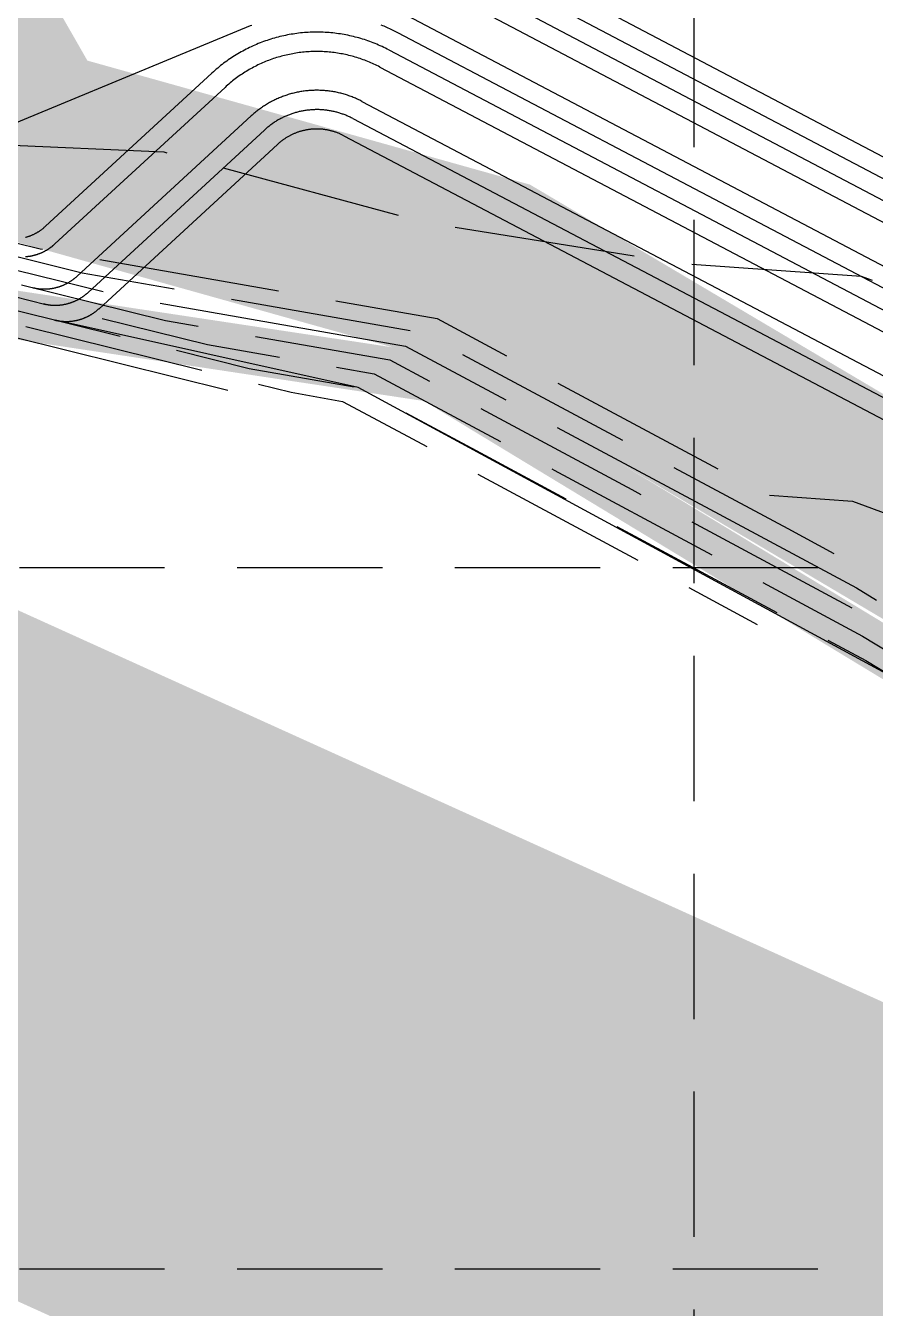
# Model space of a CAD drawing. Header units: inches. Extents: x 2439273 to 2445077, y 7048639 to 7057917.
# Drawn here: x 2440011.1 to 2440186.6, y 7053269.8 to 7053534.7 of the extents above; entities that cross this region are included whole.
import ezdxf

# ---------------------------------------------------------------- set-up
doc = ezdxf.new("R2010")
doc.units = ezdxf.units.IN
doc.header["$LTSCALE"] = 300
doc.header["$MEASUREMENT"] = 0
for name, pattern in [('DASHED', [0.29, 0.25, -0.04]), ('DASHEDX2', [0.165, 0.125, -0.04]), ('HIDDEN', [0.375, 0.25, -0.125]), ('PHANTOM', [4.25, 3.5, -0.15, 0.15, -0.15, 0.15, -0.15])]:
    doc.linetypes.add(name, pattern=pattern)
for name, color, linetype in [('EC', 43, 'DASHEDX2'), ('GRID', 254, 'HIDDEN'), ('LIMITS OF DISTURBANCE', 1, 'HIDDEN'), ('PC', 43, 'DASHEDX2'), ('SILT FENCE', 200, 'Continuous'), ('Water', 5, 'PHANTOM')]:
    doc.layers.add(name, color=color, linetype=linetype)

msp = doc.modelspace()

# ---------------------------------------------------------------- linework, layer by layer
at = {"layer": 'EC', "color": 43, "linetype": 'DASHEDX2', "flags": 128}
for points in [[(2439854.89, 7053568.06), (2439873.49, 7053559.45), (2439874.98, 7053556.7), (2439886.43, 7053550.44), (2439896.4, 7053545.49), (2439897.21, 7053545.57), (2439899.26, 7053554.69), (2439910.37, 7053619.67), (2439917.66, 7053615.01), (2439921.06, 7053614.95), (2439929.41, 7053564.52), (2439935.33, 7053526.33), (2439935.49, 7053525.4), (2439936.15, 7053525.09), (2439946.32, 7053520.6), (2439992.61, 7053507.82), (2440002.99, 7053510.22), (2440039.61, 7053508.58), (2440093.48, 7053494.05), (2440146.95, 7053485.56), (2440183.67, 7053482.94), (2440235.96, 7053463.52), (2440254.47, 7053459.28), (2440322.01, 7053443.16), (2440333.84, 7053439.5), (2440405.63, 7053433.05), (2440411.6, 7053428.92), (2440483.46, 7053410.89), (2440492.27, 7053406.56), (2440609.05, 7053431.9), (2440679.3, 7053306.76), (2440686.37, 7053295.2), (2440691.02, 7053268.07), (2440728.82, 7053195.12), (2440747.88, 7053169.02), (2440828.38, 7053169.42), (2440783.35, 7053245.6), (2440745.07, 7053254.65), (2440713.19, 7053319.38), (2440721.12, 7053341.37), (2440711.17, 7053406.68), (2440707.28, 7053375.98), (2440622.12, 7053433.33), (2440628.94, 7053449.14), (2440608.23, 7053449.84), (2440535.83, 7053498.42), (2440498.1, 7053505.79), (2440441.99, 7053491), (2440405.07, 7053529.67), (2440379.01, 7053562.54), (2440339.83, 7053601.17), (2440328.22, 7053603.72), (2440333.68, 7053626.67), (2440336.41, 7053702.29), (2440331.14, 7053714.85), (2440332.88, 7053730.87), (2440364.93, 7053737.06), (2440375.14, 7053704.79), (2440367.39, 7053650.7), (2440390.45, 7053657.35)], [(2439856.67, 7053563.6), (2439871.41, 7053556.78), (2439872.59, 7053554.6), (2439881.66, 7053549.64), (2439897.77, 7053541.65), (2439899.08, 7053541.77), (2439902.4, 7053556.51), (2439910.04, 7053601.19), (2439915.05, 7053597.99), (2439920.68, 7053597.88), (2439926.38, 7053563.44), (2439930.43, 7053537.35), (2439932.79, 7053523.37), (2439942.59, 7053518.71), (2440005.44, 7053491), (2440008.47, 7053489.66), (2440009.06, 7053489.82), (2440014.09, 7053488.57), (2440096.07, 7053474.17), (2440164.11, 7053437.78), (2440181.88, 7053436.51), (2440190.32, 7053433.37), (2440258.94, 7053417.63), (2440293.59, 7053409.36), (2440337.15, 7053395.88), (2440382.76, 7053391.78), (2440420.7, 7053365.58), (2440463.29, 7053354.89), (2440498.66, 7053337.51), (2440540.91, 7053346.68)], [(2439858.44, 7053559.14), (2439869.32, 7053554.11), (2439870.19, 7053552.5), (2439876.89, 7053548.84), (2439899.14, 7053537.8), (2439900.95, 7053537.97), (2439905.53, 7053558.32), (2439909.7, 7053582.72), (2439912.44, 7053580.97), (2439920.3, 7053580.82), (2439923.35, 7053562.35), (2439925.52, 7053548.37), (2439930.08, 7053521.34), (2439949.03, 7053512.33), (2439999.07, 7053490.27), (2440007.38, 7053486.6), (2440008.98, 7053487.05), (2440022.72, 7053483.64), (2440092.81, 7053471.33), (2440168.53, 7053430.82), (2440182.05, 7053423.55), (2440258.51, 7053377.1), (2440263.4, 7053375.98), (2440265.17, 7053375.56), (2440340.47, 7053352.25), (2440359.89, 7053350.51), (2440429.81, 7053302.24), (2440443.12, 7053298.9), (2440505.05, 7053268.47), (2440530.45, 7053273.98), (2440545.73, 7053246.76), (2440579.11, 7053192.24), (2440590.63, 7053185.45), (2440638.03, 7053154.67), (2440656.17, 7053144.79), (2440718.59, 7053097.43), (2440734.93, 7053086.39), (2440801.47, 7053043.06), (2440822.79, 7053030.02), (2440919.75, 7052966.53), (2440987.77, 7052923.52), (2440989.53, 7052922.42), (2441039.58, 7052893.17), (2441151.27, 7052827.61), (2441160.05, 7052821.71), (2441237.17, 7052773.82), (2441253.38, 7052764.7), (2441254.85, 7052766.44), (2441266.5, 7052775.88), (2441259.36, 7052763.44), (2441265.37, 7052758.54), (2441281.94, 7052745.15), (2441370.2, 7052675.95), (2441385.42, 7052663.64), (2441462.13, 7052591.48), (2441476.42, 7052577.92), (2441525.51, 7052523.87), (2441528.42, 7052520.44), (2441574.35, 7052428.81), (2441577.4, 7052423.05), (2441577.53, 7052420.29), (2441583.52, 7052420.87), (2441610.47, 7052429.51), (2441619.68, 7052458.05), (2441650.07, 7052451.11), (2441643.28, 7052428.14), (2441633.55, 7052410.26), (2441633.57, 7052407.03), (2441617.22, 7052399.81), (2441615.66, 7052399.97), (2441587.02, 7052407.21), (2441579.12, 7052406.28), (2441579.68, 7052403.69), (2441554.22, 7052368.97), (2441544.28, 7052356.27), (2441527.71, 7052333.49), (2441542.01, 7052317.23), (2441546.52, 7052311.87), (2441554.08, 7052311.81), (2441560.68, 7052309.25), (2441596.81, 7052309.04), (2441599.39, 7052312.02), (2441605.06, 7052315.98), (2441607.22, 7052309.58), (2441652.47, 7052311.35), (2441688.68, 7052262.06), (2441691.68, 7052259.09), (2441696.04, 7052250.53), (2441693.87, 7052258.49), (2441693.64, 7052269.22), (2441688.35, 7052287.07), (2441682.33, 7052298.35), (2441667.95, 7052344.88), (2441666.68, 7052350.46), (2441646.28, 7052367.68), (2441637.52, 7052375.43), (2441663.02, 7052403.94), (2441712.38, 7052437.92), (2441741.06, 7052457.65), (2441762.88, 7052472.5), (2441753.01, 7052461.47), (2441744.83, 7052452.97), (2441723.4, 7052429.66), (2441735.08, 7052427.48), (2441744.89, 7052373.72), (2441755.57, 7052359.71), (2441771.56, 7052308.98), (2441741.58, 7052283.03), (2441739.23, 7052266.5), (2441730.47, 7052253.72), (2441770.69, 7052114.84), (2441788.16, 7052083.4), (2441789.64, 7052080.42), (2441791.03, 7052077.74), (2441850.64, 7051971.56)], [(2439856.82, 7053549.54), (2439857.29, 7053549.23), (2439857.75, 7053548.9), (2439858.21, 7053548.54), (2439858.65, 7053548.16), (2439859.09, 7053547.75), (2439859.51, 7053547.33), (2439859.93, 7053546.88), (2439860.33, 7053546.41), (2439860.72, 7053545.91), (2439861.1, 7053545.39), (2439861.46, 7053544.85), (2439861.8, 7053544.29), (2439862.13, 7053543.71), (2439862.45, 7053543.1), (2439862.74, 7053542.47), (2439863.02, 7053541.89), (2439875.15, 7053540.2), (2439903.25, 7053526.26), (2439906.56, 7053526.56), (2439907.06, 7053528.8), (2439907.91, 7053528.78), (2439920.03, 7053526.77), (2439921.97, 7053515.26), (2439968.37, 7053493.2), (2439979.98, 7053488.08), (2440004.08, 7053477.42), (2440008.75, 7053478.74), (2440048.63, 7053468.84), (2440083.05, 7053462.79), (2440120.23, 7053442.9), (2440183.97, 7053408.61), (2440214.56, 7053390.02), (2440258.6, 7053370.09), (2440290.61, 7053345.17), (2440338.64, 7053314.13), (2440371, 7053283.8), (2440414.82, 7053260.15), (2440456.25, 7053246.99), (2440496.57, 7053223.85), (2440560.26, 7053183.45), (2440582.24, 7053170.51), (2440593.35, 7053163.3), (2440663.76, 7053124.96), (2440698.17, 7053098.85), (2440750.9, 7053063.24), (2440787.84, 7053039.18), (2440858.01, 7052996.29), (2440910.43, 7052961.96), (2440947.21, 7052938.71), (2441023.97, 7052891), (2441050.69, 7052875.39), (2441110.3, 7052840.4), (2441153.12, 7052811.62), (2441194.56, 7052785.89), (2441272.54, 7052742), (2441273.55, 7052743.19), (2441279.22, 7052738.57), (2441288.44, 7052731.12), (2441337.56, 7052692.6), (2441382.79, 7052655.99), (2441424.17, 7052617.07), (2441472.07, 7052571.64), (2441501.56, 7052539.17), (2441522.32, 7052514.73), (2441551.54, 7052456.44), (2441570.51, 7052420.66), (2441570.83, 7052413.68), (2441571.91, 7052408.74), (2441556.22, 7052387.35), (2441528.38, 7052351.76), (2441518.52, 7052338.2), (2441541.37, 7052312.21), (2441544.15, 7052308.9), (2441548.82, 7052308.87), (2441564.49, 7052302.79), (2441587.67, 7052302.65), (2441618.2, 7052297.52), (2441646.53, 7052298.63), (2441665.39, 7052272.96), (2441694.81, 7052243.86), (2441702.9, 7052227.99), (2441754.95, 7052134.35), (2441781.91, 7052080.01), (2441807.22, 7052031.19), (2441843.45, 7051966.65)], [(2439862, 7053550.22), (2439865.15, 7053548.76), (2439865.4, 7053548.3), (2439867.34, 7053547.24), (2439901.88, 7053530.11), (2439904.69, 7053530.36), (2439908.31, 7053546.43), (2439914.39, 7053546.3), (2439919.94, 7053545.38), (2439924.68, 7053517.29), (2439961.92, 7053499.58), (2439986.34, 7053488.81), (2440005.18, 7053480.48), (2440008.83, 7053481.51), (2440039.99, 7053473.77), (2440086.3, 7053465.64), (2440136.33, 7053438.88), (2440183.33, 7053413.59), (2440231.22, 7053384.5), (2440260.31, 7053371.33), (2440281.46, 7053354.86), (2440340.54, 7053316.69), (2440358.57, 7053299.79), (2440422.34, 7053265.38), (2440447.49, 7053257.38), (2440501.49, 7053226.4), (2440539.12, 7053202.53), (2440585.03, 7053175.49), (2440608.24, 7053160.42), (2440661.23, 7053131.57), (2440704.98, 7053098.38), (2440745.58, 7053070.96), (2440792.38, 7053040.48), (2440846.27, 7053007.53), (2440913.54, 7052963.48), (2440960.73, 7052933.64), (2441012.49, 7052901.47), (2441046.98, 7052881.32), (2441123.95, 7052836.14), (2441155.43, 7052814.98), (2441208.77, 7052781.87), (2441266.16, 7052749.56), (2441267.43, 7052751.07), (2441274.6, 7052745.23), (2441286.27, 7052735.79), (2441348.44, 7052687.05), (2441383.67, 7052658.54), (2441436.82, 7052608.54), (2441473.52, 7052573.73), (2441509.54, 7052534.07), (2441524.35, 7052516.63), (2441559.14, 7052447.23), (2441572.81, 7052421.46), (2441573.2, 7052413.02), (2441574.5, 7052407.06), (2441555.55, 7052381.22), (2441533.68, 7052353.27), (2441521.58, 7052336.63), (2441541.58, 7052313.89), (2441544.94, 7052309.89), (2441550.57, 7052309.85), (2441563.22, 7052304.95), (2441591.53, 7052304.78), (2441611.49, 7052301.42), (2441648.51, 7052302.87), (2441673.15, 7052269.33), (2441693.77, 7052248.94), (2441703.48, 7052229.87), (2441766.02, 7052117.37), (2441784.49, 7052080.15), (2441801.82, 7052046.71), (2441845.85, 7051968.29)], [(2439931.37, 7053334.95), (2439906.73, 7053367.08), (2439868.05, 7053392.2), (2439873.85, 7053456.27), (2439909.4, 7053443.61), (2439930.42, 7053434.36), (2439931.51, 7053435.8), (2439932.84, 7053437.34), (2439933.78, 7053438.31), (2439934.02, 7053439.41), (2439934.77, 7053442.08), (2439935.65, 7053444.7), (2439936.69, 7053447.27), (2439937.86, 7053449.77), (2439939.15, 7053452.18), (2439940.58, 7053454.54), (2439942.14, 7053456.82), (2439943.83, 7053459), (2439945.63, 7053461.09), (2439947.51, 7053463.04), (2439947.55, 7053463.08), (2439949.52, 7053464.91), (2439949.57, 7053464.96), (2439951.64, 7053466.68), (2439951.7, 7053466.72), (2439953.85, 7053468.32), (2439956.13, 7053469.87), (2439956.19, 7053469.91), (2439958.48, 7053471.3), (2439960.86, 7053472.56), (2439960.92, 7053472.59), (2439963.36, 7053473.72), (2439963.42, 7053473.74), (2439965.93, 7053474.74), (2439968.54, 7053475.62), (2439971.2, 7053476.35), (2439973.9, 7053476.94), (2439976.63, 7053477.37), (2439979.37, 7053477.66), (2439982.13, 7053477.79), (2439984.89, 7053477.77), (2439987.64, 7053477.6), (2439990.38, 7053477.28), (2439993.1, 7053476.81), (2439995.79, 7053476.19), (2439998.44, 7053475.43), (2439999.02, 7053475.22), (2440001.06, 7053474.51), (2440003.59, 7053473.48), (2440005.23, 7053475), (2440008.67, 7053475.97), (2440057.26, 7053463.9), (2440079.79, 7053459.95), (2440104.14, 7053446.93), (2440184.61, 7053403.63), (2440197.91, 7053395.55), (2440256.89, 7053368.86), (2440299.77, 7053335.47), (2440336.74, 7053311.58), (2440383.43, 7053267.81), (2440407.31, 7053254.93), (2440465.02, 7053236.59), (2440491.65, 7053221.31), (2440575.73, 7053167.97)], [(2439934.82, 7053333.82), (2439935.16, 7053358.53), (2439935.64, 7053422.46), (2439935.55, 7053423.11), (2439935.49, 7053423.77), (2439935.37, 7053425.79), (2439935.37, 7053427.81), (2439935.35, 7053428.48), (2439935.45, 7053430.48), (2439935.48, 7053431.16), (2439935.69, 7053433.15), (2439935.76, 7053433.83), (2439936.08, 7053435.8), (2439936.2, 7053436.48), (2439936.62, 7053438.43), (2439936.78, 7053439.1), (2439937.31, 7053441.02), (2439937.51, 7053441.68), (2439938.15, 7053443.56), (2439938.39, 7053444.22), (2439939.13, 7053446.06), (2439939.4, 7053446.7), (2439940.24, 7053448.5), (2439940.56, 7053449.12), (2439941.5, 7053450.86), (2439942.52, 7053452.55), (2439942.88, 7053453.16), (2439944, 7053454.78), (2439944.4, 7053455.37), (2439945.6, 7053456.92), (2439946.04, 7053457.49), (2439947.32, 7053458.97), (2439947.79, 7053459.51), (2439949.15, 7053460.92), (2439949.66, 7053461.43), (2439951.09, 7053462.76), (2439951.64, 7053463.25), (2439953.13, 7053464.49), (2439953.71, 7053464.94), (2439955.27, 7053466.1), (2439955.89, 7053466.52), (2439957.49, 7053467.61), (2439958.14, 7053467.98), (2439959.8, 7053468.99), (2439961.52, 7053469.9), (2439962.18, 7053470.23), (2439963.95, 7053471.05), (2439964.62, 7053471.34), (2439966.44, 7053472.06), (2439967.13, 7053472.31), (2439968.98, 7053472.93), (2439969.69, 7053473.13), (2439971.57, 7053473.65), (2439974.2, 7053474.22), (2439974.92, 7053474.33), (2439976.85, 7053474.64), (2439977.58, 7053474.7), (2439979.53, 7053474.91), (2439981.49, 7053475), (2439982.21, 7053475.02), (2439984.18, 7053475.01), (2439984.9, 7053474.98), (2439986.87, 7053474.86), (2439987.58, 7053474.79), (2439989.54, 7053474.56), (2439990.25, 7053474.44), (2439992.2, 7053474.11), (2439994.82, 7053473.5), (2439995.5, 7053473.3), (2439997.4, 7053472.75), (2439998.06, 7053472.51), (2439999.94, 7053471.85), (2440000.58, 7053471.57), (2440002.42, 7053470.81), (2440003.04, 7053470.49), (2440005.78, 7053471.81), (2440006.7, 7053472.66), (2440008.59, 7053473.19), (2440065.9, 7053458.97), (2440076.54, 7053457.1), (2440088.04, 7053450.95), (2440162.22, 7053411.04)]]:
    msp.add_lwpolyline(points, dxfattribs=at)
at = {"layer": 'EC', "color": 43, "linetype": 'DASHED', "flags": 128}
for points in [[(2439957.31, 7053505.15), (2439992.71, 7053489.54), (2440006.28, 7053483.54), (2440008.9, 7053484.28), (2440031.36, 7053478.71), (2440089.56, 7053468.48), (2440152.43, 7053434.85), (2440182.69, 7053418.57), (2440247.88, 7053378.97), (2440262.02, 7053372.57), (2440272.31, 7053364.56), (2440301.55, 7053345.66)], [(2439938.48, 7053409.26), (2439938.57, 7053421.95), (2439938.38, 7053423.29), (2439938.26, 7053424.65), (2439938.19, 7053425.89), (2439938.18, 7053427.13), (2439938.15, 7053428.49), (2439938.22, 7053429.72), (2439938.27, 7053431.09), (2439938.4, 7053432.32), (2439938.54, 7053433.68), (2439938.74, 7053434.89), (2439938.96, 7053436.24), (2439939.23, 7053437.45), (2439939.53, 7053438.78), (2439939.86, 7053439.97), (2439940.25, 7053441.28), (2439940.65, 7053442.44), (2439941.12, 7053443.74), (2439941.57, 7053444.87), (2439942.12, 7053446.13), (2439942.64, 7053447.24), (2439943.27, 7053448.47), (2439943.85, 7053449.55), (2439944.48, 7053450.59), (2439945.19, 7053451.77), (2439945.87, 7053452.78), (2439946.65, 7053453.92), (2439947.39, 7053454.88), (2439948.24, 7053455.98), (2439949.04, 7053456.89), (2439949.95, 7053457.93), (2439950.79, 7053458.81), (2439951.77, 7053459.79), (2439952.66, 7053460.61), (2439953.7, 7053461.53), (2439954.63, 7053462.31), (2439955.73, 7053463.16), (2439956.7, 7053463.88), (2439957.87, 7053464.67), (2439958.86, 7053465.35), (2439960.08, 7053466.06), (2439961.11, 7053466.68), (2439962.18, 7053467.25), (2439963.44, 7053467.88), (2439964.53, 7053468.39), (2439965.83, 7053468.94), (2439966.95, 7053469.39), (2439968.28, 7053469.86), (2439969.42, 7053470.24), (2439970.78, 7053470.63), (2439971.94, 7053470.95), (2439974.5, 7053471.5), (2439975.89, 7053471.71), (2439977.08, 7053471.9), (2439978.49, 7053472.03), (2439979.69, 7053472.15), (2439980.89, 7053472.21), (2439982.3, 7053472.25), (2439983.51, 7053472.24), (2439984.92, 7053472.19), (2439986.12, 7053472.11), (2439987.52, 7053471.97), (2439988.72, 7053471.83), (2439990.11, 7053471.6), (2439991.3, 7053471.4), (2439993.85, 7053470.81), (2439995.2, 7053470.41), (2439996.36, 7053470.07), (2439997.69, 7053469.59), (2439998.83, 7053469.19), (2440000.12, 7053468.62), (2440001.23, 7053468.16), (2440002.48, 7053467.51), (2440007.99, 7053470.17), (2440008.16, 7053470.33), (2440008.51, 7053470.42), (2440052.86, 7053459.42)]]:
    msp.add_lwpolyline(points, dxfattribs=at)
at = {"layer": 'GRID', "linetype": 'HIDDEN', "ltscale": 0.4}
for p, q in [((2440149.49, 7049369.58), (2440148.88, 7057760.43)), ((2439424.76, 7053422.78), (2444925.44, 7053422.78)), ((2439424.76, 7053278.03), (2444925.44, 7053278.03))]:
    msp.add_line(p, q, dxfattribs=at)
at = {"layer": 'LIMITS OF DISTURBANCE', "linetype": 'HIDDEN', "ltscale": 0.5, "const_width": 10, "flags": 128}
msp.add_lwpolyline([(2442127.26, 7051363.13), (2442204.09, 7051407.4), (2442248.38, 7051334.22), (2442321.6, 7051300.79), (2442978.74, 7051264.65), (2442873.88, 7051467.94), (2442844.44, 7051663.98), (2442837.95, 7051847.23), (2442855.8, 7052101.84), (2442920.69, 7052448.89), (2442846.06, 7052487.81), (2442745.47, 7052429.43), (2442638.38, 7052301.31), (2442479.38, 7052533.22), (2442601.96, 7052602.51), (2442577.23, 7052676.96), (2442623.92, 7052843.85), (2442677.39, 7052988.58), (2442817.73, 7052854.99), (2442880.11, 7052869.46), (2442848.94, 7052940.23), (2441864.58, 7054261.3), (2440019.52, 7054269.21), (2440021.06, 7054291.38), (2439890.93, 7054291.38), (2439873.84, 7053725.81), (2439992.24, 7053477.48), (2440095.11, 7053461.96), (2440589.34, 7053162.55), (2441040.79, 7052879.46), (2441280.09, 7052734.83), (2441479.14, 7052560.14), (2441546.56, 7052439.76), (2441527.16, 7052421.21), (2441549.25, 7052380.14), (2441642.5, 7052242.64), (2441664.33, 7052251.23), (2441824.68, 7051951.87), (2441858.86, 7051917.87), (2441968.47, 7052034.67), (2442364.55, 7052357.17), (2442528.26, 7052145), (2442257.34, 7051826.22), (2442200.93, 7051726.79), (2442147.48, 7051624.4), (2442128.18, 7051520.52), (2442178.81, 7051440.13), (2442105.98, 7051398.87), (2442104.54, 7051397.79), (2442122.55, 7051359.6)], close=True, dxfattribs=at)
at = {"layer": 'PC', "color": 24, "linetype": 'Continuous', "flags": 128}
for points in [[(2439922.52, 7054250.31), (2439917.86, 7053742.7), (2440096.14, 7053556.01), (2440324.14, 7053436.16), (2440524.05, 7053310.8), (2440723.38, 7053197.95), (2440923.52, 7053068.24), (2441120.86, 7052946.43), (2441326.04, 7052820.69), (2441542.94, 7052638.96), (2441748.22, 7052316.05), (2441857.98, 7052140.05)], [(2441854.59, 7052137.93), (2441744.83, 7052313.92), (2441539.89, 7052636.29), (2441323.69, 7052817.43), (2441118.77, 7052943.02), (2440921.38, 7053064.86), (2440721.3, 7053194.52), (2440522, 7053307.37), (2440322.14, 7053432.69), (2440093.7, 7053552.77), (2439913.84, 7053741.11), (2439918.16, 7054211.84)], [(2441851.2, 7052135.81), (2441741.45, 7052311.79), (2441536.85, 7052633.62), (2441321.35, 7052814.18), (2441116.67, 7052939.62), (2440919.24, 7053061.47), (2440719.23, 7053191.1), (2440519.95, 7053303.93), (2440320.14, 7053429.22), (2440091.26, 7053549.53), (2439909.83, 7053739.53), (2439914.11, 7054206.46)], [(2441847.8, 7052133.7), (2441738.06, 7052309.66), (2441533.81, 7052630.95), (2441319.01, 7052810.92), (2441114.57, 7052936.21), (2440917.1, 7053058.09), (2440717.15, 7053187.68), (2440517.9, 7053300.49), (2440318.15, 7053425.75), (2440088.82, 7053546.3), (2439905.82, 7053737.94), (2439910.07, 7054201.07)], [(2440057.48, 7053534.6), (2439992.61, 7053507.82)], [(2440057.77, 7053534.72), (2440057.48, 7053534.6)], [(2440087.97, 7053533.19), (2440087.69, 7053533.33), (2440087.41, 7053533.48), (2440087.13, 7053533.62), (2440086.84, 7053533.76), (2440086.56, 7053533.89), (2440086.27, 7053534.02), (2440085.99, 7053534.15), (2440085.7, 7053534.28), (2440085.41, 7053534.41), (2440085.12, 7053534.53), (2440084.83, 7053534.65), (2440084.53, 7053534.77)], [(2441841.01, 7052129.46), (2441731.29, 7052305.39), (2441527.72, 7052625.62), (2441314.32, 7052804.41), (2441110.38, 7052929.4), (2440912.82, 7053051.33), (2440713, 7053180.84), (2440513.8, 7053293.62), (2440314.16, 7053418.81), (2440089.83, 7053536.73)], [(2440086.11, 7053529.65), (2440085.76, 7053529.83), (2440085.41, 7053530), (2440085.05, 7053530.18), (2440084.7, 7053530.34), (2440084.34, 7053530.51), (2440083.98, 7053530.67), (2440083.62, 7053530.82), (2440083.26, 7053530.97), (2440082.89, 7053531.12), (2440082.53, 7053531.26), (2440082.16, 7053531.39), (2440081.79, 7053531.53), (2440081.42, 7053531.65), (2440081.04, 7053531.78), (2440080.67, 7053531.9), (2440080.29, 7053532.01), (2440079.92, 7053532.12), (2440079.54, 7053532.22), (2440079.16, 7053532.32), (2440078.78, 7053532.42), (2440078.39, 7053532.51), (2440078.01, 7053532.59), (2440077.63, 7053532.67), (2440077.24, 7053532.75), (2440076.85, 7053532.82), (2440076.47, 7053532.89), (2440076.08, 7053532.95), (2440075.69, 7053533.01), (2440075.3, 7053533.06), (2440074.91, 7053533.11), (2440074.52, 7053533.15), (2440074.13, 7053533.19), (2440073.74, 7053533.22), (2440073.35, 7053533.25), (2440072.95, 7053533.28), (2440072.56, 7053533.29), (2440072.17, 7053533.31), (2440071.78, 7053533.32), (2440071.38, 7053533.32), (2440070.99, 7053533.32), (2440070.6, 7053533.32), (2440070.21, 7053533.31), (2440069.81, 7053533.29), (2440069.42, 7053533.27), (2440069.03, 7053533.25), (2440068.64, 7053533.22), (2440068.25, 7053533.18), (2440067.85, 7053533.15), (2440067.46, 7053533.1), (2440067.07, 7053533.05), (2440066.69, 7053533), (2440066.3, 7053532.94), (2440065.91, 7053532.88), (2440065.52, 7053532.81), (2440065.14, 7053532.74), (2440064.75, 7053532.66), (2440064.37, 7053532.58), (2440063.98, 7053532.49), (2440063.6, 7053532.4), (2440063.22, 7053532.31), (2440062.84, 7053532.21), (2440062.46, 7053532.1), (2440062.08, 7053531.99), (2440061.71, 7053531.88), (2440061.33, 7053531.76), (2440060.96, 7053531.63), (2440060.59, 7053531.51), (2440060.22, 7053531.37), (2440059.85, 7053531.24), (2440059.49, 7053531.09), (2440059.12, 7053530.95), (2440058.76, 7053530.8), (2440058.4, 7053530.64), (2440058.04, 7053530.48), (2440057.68, 7053530.32), (2440057.33, 7053530.15), (2440056.97, 7053529.98), (2440056.62, 7053529.8), (2440056.27, 7053529.62), (2440055.93, 7053529.43), (2440055.58, 7053529.24), (2440055.24, 7053529.05), (2440054.9, 7053528.85), (2440054.57, 7053528.65), (2440054.23, 7053528.44), (2440053.9, 7053528.23), (2440053.57, 7053528.02), (2440053.25, 7053527.8), (2440052.92, 7053527.58), (2440052.6, 7053527.35), (2440052.28, 7053527.12), (2440051.97, 7053526.89), (2440051.66, 7053526.65), (2440051.35, 7053526.41), (2440051.04, 7053526.16), (2440050.74, 7053525.91), (2440050.44, 7053525.66), (2440050.14, 7053525.4), (2440049.85, 7053525.14), (2440049.55, 7053524.87)], [(2441837.22, 7052127.99), (2441727.91, 7052303.26), (2441524.68, 7052622.95), (2441311.98, 7052801.15), (2441108.29, 7052925.99), (2440910.69, 7053047.95), (2440710.93, 7053177.41), (2440511.75, 7053290.18), (2440312.16, 7053415.34), (2440087.97, 7053533.19)], [(2440084.25, 7053526.11), (2440083.94, 7053526.27), (2440083.63, 7053526.42), (2440083.32, 7053526.57), (2440083.01, 7053526.72), (2440082.7, 7053526.86), (2440082.39, 7053527), (2440082.07, 7053527.13), (2440081.75, 7053527.27), (2440081.43, 7053527.39), (2440081.11, 7053527.52), (2440080.79, 7053527.64), (2440080.47, 7053527.75), (2440080.14, 7053527.86), (2440079.82, 7053527.97), (2440079.49, 7053528.07), (2440079.16, 7053528.17), (2440078.83, 7053528.27), (2440078.5, 7053528.36), (2440078.16, 7053528.45), (2440077.83, 7053528.53), (2440077.5, 7053528.61), (2440077.16, 7053528.68), (2440076.82, 7053528.76), (2440076.49, 7053528.82), (2440076.15, 7053528.88), (2440075.81, 7053528.94), (2440075.47, 7053529), (2440075.13, 7053529.05), (2440074.79, 7053529.09), (2440074.45, 7053529.14), (2440074.11, 7053529.17), (2440073.77, 7053529.21), (2440073.42, 7053529.24), (2440073.08, 7053529.26), (2440072.74, 7053529.28), (2440072.39, 7053529.3), (2440072.05, 7053529.31), (2440071.71, 7053529.32), (2440071.36, 7053529.32), (2440071.02, 7053529.32), (2440070.68, 7053529.32), (2440070.33, 7053529.31), (2440069.99, 7053529.3), (2440069.65, 7053529.28), (2440069.3, 7053529.26), (2440068.96, 7053529.23), (2440068.62, 7053529.2), (2440068.27, 7053529.17), (2440067.93, 7053529.13), (2440067.59, 7053529.09), (2440067.25, 7053529.04), (2440066.91, 7053528.99), (2440066.57, 7053528.93), (2440066.23, 7053528.88), (2440065.9, 7053528.81), (2440065.56, 7053528.74), (2440065.22, 7053528.67), (2440064.89, 7053528.6), (2440064.55, 7053528.52), (2440064.22, 7053528.43), (2440063.89, 7053528.35), (2440063.56, 7053528.25), (2440063.23, 7053528.16), (2440062.9, 7053528.06), (2440062.57, 7053527.95), (2440062.24, 7053527.85), (2440061.92, 7053527.73), (2440061.6, 7053527.62), (2440061.27, 7053527.5), (2440060.95, 7053527.37), (2440060.63, 7053527.25), (2440060.32, 7053527.11), (2440060, 7053526.98), (2440059.69, 7053526.84), (2440059.37, 7053526.69), (2440059.06, 7053526.55), (2440058.75, 7053526.4), (2440058.45, 7053526.24), (2440058.14, 7053526.08), (2440057.84, 7053525.92), (2440057.54, 7053525.75), (2440057.24, 7053525.58), (2440056.94, 7053525.41), (2440056.65, 7053525.23), (2440056.36, 7053525.05), (2440056.07, 7053524.87), (2440055.78, 7053524.68), (2440055.49, 7053524.49), (2440055.21, 7053524.29), (2440054.93, 7053524.1), (2440054.65, 7053523.9), (2440054.37, 7053523.69), (2440054.1, 7053523.48), (2440053.83, 7053523.27), (2440053.56, 7053523.05), (2440053.3, 7053522.84), (2440053.03, 7053522.61), (2440052.77, 7053522.39), (2440052.52, 7053522.16), (2440052.26, 7053521.93)], [(2440086.11, 7053529.65), (2440310.16, 7053411.87), (2440509.7, 7053286.75), (2440708.85, 7053173.99), (2440908.55, 7053044.57), (2441106.19, 7052922.58), (2441309.64, 7052797.9), (2441521.63, 7052620.28), (2441724.52, 7052301.13), (2441838.01, 7052119.16), (2441853.25, 7052090.4)], [(2440015.18, 7053493.26), (2440049.55, 7053524.87)], [(2440084.25, 7053526.11), (2440308.17, 7053408.4), (2440507.65, 7053283.31), (2440706.78, 7053170.57), (2440906.41, 7053041.19), (2441104.1, 7052919.17), (2441307.3, 7052794.64), (2441518.59, 7052617.61), (2441721.14, 7052299), (2441834.54, 7052117.16), (2441849.71, 7052088.53)], [(2440017.11, 7053489.6), (2440052.26, 7053521.93)], [(2440080.52, 7053519.03), (2440080.31, 7053519.14), (2440080.09, 7053519.25), (2440079.87, 7053519.36), (2440079.64, 7053519.46), (2440079.42, 7053519.56), (2440079.2, 7053519.66), (2440078.97, 7053519.76), (2440078.74, 7053519.85), (2440078.51, 7053519.94), (2440078.29, 7053520.03), (2440078.06, 7053520.12), (2440077.82, 7053520.2), (2440077.59, 7053520.28), (2440077.36, 7053520.36), (2440077.12, 7053520.43), (2440076.89, 7053520.5), (2440076.65, 7053520.57), (2440076.42, 7053520.63), (2440076.18, 7053520.7), (2440075.94, 7053520.76), (2440075.7, 7053520.81), (2440075.46, 7053520.87), (2440075.22, 7053520.92), (2440074.98, 7053520.97), (2440074.74, 7053521.01), (2440074.5, 7053521.05), (2440074.26, 7053521.09), (2440074.01, 7053521.13), (2440073.77, 7053521.16), (2440073.53, 7053521.19), (2440073.28, 7053521.22), (2440073.04, 7053521.24), (2440072.79, 7053521.26), (2440072.55, 7053521.28), (2440072.3, 7053521.29), (2440072.06, 7053521.3), (2440071.81, 7053521.31), (2440071.57, 7053521.32), (2440071.32, 7053521.32), (2440071.08, 7053521.32), (2440070.83, 7053521.32), (2440070.59, 7053521.31), (2440070.34, 7053521.3), (2440070.09, 7053521.29), (2440069.85, 7053521.28), (2440069.6, 7053521.26), (2440069.36, 7053521.24), (2440069.12, 7053521.21), (2440068.87, 7053521.18), (2440068.63, 7053521.15), (2440068.38, 7053521.12), (2440068.14, 7053521.08), (2440067.9, 7053521.05), (2440067.66, 7053521), (2440067.42, 7053520.96), (2440067.18, 7053520.91), (2440066.94, 7053520.86), (2440066.7, 7053520.8), (2440066.46, 7053520.75), (2440066.22, 7053520.69), (2440065.98, 7053520.63), (2440065.75, 7053520.56), (2440065.51, 7053520.49), (2440065.27, 7053520.42), (2440065.04, 7053520.34), (2440064.81, 7053520.27), (2440064.58, 7053520.19), (2440064.34, 7053520.1), (2440064.11, 7053520.02), (2440063.89, 7053519.93), (2440063.66, 7053519.84), (2440063.43, 7053519.74), (2440063.21, 7053519.65), (2440062.98, 7053519.55), (2440062.76, 7053519.45), (2440062.54, 7053519.34), (2440062.32, 7053519.23), (2440062.1, 7053519.12), (2440061.88, 7053519.01), (2440061.66, 7053518.89), (2440061.45, 7053518.77), (2440061.23, 7053518.65), (2440061.02, 7053518.53), (2440060.81, 7053518.4), (2440060.6, 7053518.27), (2440060.4, 7053518.14), (2440060.19, 7053518.01), (2440059.99, 7053517.87), (2440059.78, 7053517.73), (2440059.58, 7053517.59), (2440059.38, 7053517.45), (2440059.19, 7053517.3), (2440058.99, 7053517.15), (2440058.8, 7053517), (2440058.61, 7053516.85), (2440058.42, 7053516.69), (2440058.23, 7053516.53), (2440058.04, 7053516.37), (2440057.86, 7053516.21), (2440057.68, 7053516.04)], [(2440080.52, 7053519.03), (2440304.18, 7053401.46), (2440503.56, 7053276.44), (2440702.63, 7053163.73), (2440902.13, 7053034.43), (2441099.91, 7052912.36), (2441302.61, 7052788.13), (2441512.5, 7052612.28), (2441714.37, 7052294.74), (2441827.61, 7052113.16), (2441842.65, 7052084.78)], [(2440021.69, 7053482.94), (2440057.68, 7053516.04)], [(2440078.66, 7053515.49), (2440078.49, 7053515.58), (2440078.31, 7053515.66), (2440078.14, 7053515.75), (2440077.96, 7053515.83), (2440077.78, 7053515.92), (2440077.6, 7053515.99), (2440077.42, 7053516.07), (2440077.24, 7053516.15), (2440077.06, 7053516.22), (2440076.87, 7053516.29), (2440076.69, 7053516.36), (2440076.5, 7053516.42), (2440076.32, 7053516.49), (2440076.13, 7053516.55), (2440075.94, 7053516.61), (2440075.76, 7053516.67), (2440075.57, 7053516.72), (2440075.38, 7053516.77), (2440075.19, 7053516.82), (2440075, 7053516.87), (2440074.81, 7053516.92), (2440074.61, 7053516.96), (2440074.42, 7053517), (2440074.23, 7053517.04), (2440074.04, 7053517.07), (2440073.84, 7053517.11), (2440073.65, 7053517.14), (2440073.45, 7053517.17), (2440073.26, 7053517.19), (2440073.06, 7053517.22), (2440072.87, 7053517.24), (2440072.67, 7053517.26), (2440072.48, 7053517.27), (2440072.28, 7053517.29), (2440072.09, 7053517.3), (2440071.89, 7053517.31), (2440071.69, 7053517.32), (2440071.5, 7053517.32), (2440071.3, 7053517.32), (2440071.1, 7053517.32), (2440070.91, 7053517.32), (2440070.71, 7053517.31), (2440070.52, 7053517.31), (2440070.32, 7053517.3), (2440070.12, 7053517.29), (2440069.93, 7053517.27), (2440069.73, 7053517.25), (2440069.54, 7053517.23), (2440069.34, 7053517.21), (2440069.15, 7053517.19), (2440068.95, 7053517.16), (2440068.76, 7053517.13), (2440068.56, 7053517.1), (2440068.37, 7053517.07), (2440068.18, 7053517.03), (2440067.98, 7053516.99), (2440067.79, 7053516.95), (2440067.6, 7053516.91), (2440067.41, 7053516.86), (2440067.22, 7053516.81), (2440067.03, 7053516.76), (2440066.84, 7053516.71), (2440066.65, 7053516.66), (2440066.46, 7053516.6), (2440066.28, 7053516.54), (2440066.09, 7053516.48), (2440065.9, 7053516.41), (2440065.72, 7053516.35), (2440065.54, 7053516.28), (2440065.35, 7053516.21), (2440065.17, 7053516.14), (2440064.99, 7053516.06), (2440064.81, 7053515.98), (2440064.63, 7053515.9), (2440064.45, 7053515.82), (2440064.27, 7053515.74), (2440064.1, 7053515.65), (2440063.92, 7053515.56), (2440063.75, 7053515.47), (2440063.57, 7053515.38), (2440063.4, 7053515.28), (2440063.23, 7053515.19), (2440063.06, 7053515.09), (2440062.89, 7053514.99), (2440062.73, 7053514.88), (2440062.56, 7053514.78), (2440062.4, 7053514.67), (2440062.23, 7053514.56), (2440062.07, 7053514.45), (2440061.91, 7053514.34), (2440061.75, 7053514.22), (2440061.59, 7053514.1), (2440061.44, 7053513.98), (2440061.28, 7053513.86), (2440061.13, 7053513.74), (2440060.98, 7053513.62), (2440060.83, 7053513.49), (2440060.68, 7053513.36), (2440060.53, 7053513.23), (2440060.39, 7053513.1)], [(2440076.8, 7053511.94), (2440076.67, 7053512.01), (2440076.54, 7053512.08), (2440076.41, 7053512.14), (2440076.27, 7053512.21), (2440076.14, 7053512.27), (2440076, 7053512.33), (2440075.87, 7053512.38), (2440075.73, 7053512.44), (2440075.6, 7053512.5), (2440075.46, 7053512.55), (2440075.32, 7053512.6), (2440075.18, 7053512.65), (2440075.04, 7053512.7), (2440074.9, 7053512.74), (2440074.76, 7053512.79), (2440074.62, 7053512.83), (2440074.48, 7053512.87), (2440074.34, 7053512.91), (2440074.19, 7053512.95), (2440074.05, 7053512.98), (2440073.91, 7053513.02), (2440073.76, 7053513.05), (2440073.62, 7053513.08), (2440073.48, 7053513.11), (2440073.33, 7053513.14), (2440073.19, 7053513.16), (2440073.04, 7053513.18), (2440072.89, 7053513.2), (2440072.75, 7053513.22), (2440072.6, 7053513.24), (2440072.46, 7053513.26), (2440072.31, 7053513.27), (2440072.16, 7053513.29), (2440072.02, 7053513.3), (2440071.87, 7053513.3), (2440071.72, 7053513.31), (2440071.57, 7053513.32), (2440071.43, 7053513.32), (2440071.28, 7053513.32), (2440071.13, 7053513.32), (2440070.99, 7053513.32), (2440070.84, 7053513.32), (2440070.69, 7053513.31), (2440070.54, 7053513.3), (2440070.4, 7053513.29), (2440070.25, 7053513.28), (2440070.1, 7053513.27), (2440069.96, 7053513.26), (2440069.81, 7053513.24), (2440069.66, 7053513.22), (2440069.52, 7053513.2), (2440069.37, 7053513.18), (2440069.23, 7053513.16), (2440069.08, 7053513.13), (2440068.94, 7053513.1), (2440068.79, 7053513.08), (2440068.65, 7053513.04), (2440068.5, 7053513.01), (2440068.36, 7053512.98), (2440068.22, 7053512.94), (2440068.08, 7053512.9), (2440067.93, 7053512.86), (2440067.79, 7053512.82), (2440067.65, 7053512.78), (2440067.51, 7053512.74), (2440067.37, 7053512.69), (2440067.23, 7053512.64), (2440067.09, 7053512.59), (2440066.96, 7053512.54), (2440066.82, 7053512.49), (2440066.68, 7053512.43), (2440066.55, 7053512.38), (2440066.41, 7053512.32), (2440066.28, 7053512.26), (2440066.14, 7053512.2), (2440066.01, 7053512.13), (2440065.88, 7053512.07), (2440065.74, 7053512), (2440065.61, 7053511.93), (2440065.48, 7053511.86), (2440065.36, 7053511.79), (2440065.23, 7053511.72), (2440065.1, 7053511.65), (2440064.97, 7053511.57), (2440064.85, 7053511.49), (2440064.72, 7053511.41), (2440064.6, 7053511.33), (2440064.48, 7053511.25), (2440064.36, 7053511.17), (2440064.24, 7053511.08), (2440064.12, 7053511), (2440064, 7053510.91), (2440063.88, 7053510.82), (2440063.77, 7053510.73), (2440063.65, 7053510.64), (2440063.54, 7053510.54), (2440063.42, 7053510.45), (2440063.31, 7053510.35), (2440063.2, 7053510.25), (2440063.09, 7053510.15)], [(2440078.66, 7053515.49), (2440302.18, 7053397.99), (2440501.51, 7053273), (2440700.55, 7053160.31), (2440899.99, 7053031.05), (2441097.81, 7052908.95), (2441300.27, 7052784.87), (2441509.46, 7052609.61), (2441710.98, 7052292.61), (2441824.14, 7052111.17), (2441839.11, 7052082.91)], [(2440023.95, 7053479.59), (2440060.39, 7053513.1)], [(2440076.8, 7053511.94), (2440300.18, 7053394.52), (2440499.46, 7053269.56), (2440698.48, 7053156.88), (2440897.86, 7053027.67), (2441095.71, 7052905.55), (2441297.93, 7052781.62), (2441506.41, 7052606.94), (2441707.6, 7052290.47), (2441820.67, 7052109.17), (2441835.58, 7052081.04)], [(2440026.22, 7053476.23), (2440063.09, 7053510.15)], [(2440011.06, 7053490.97), (2440011.17, 7053491.01), (2440011.28, 7053491.04), (2440011.39, 7053491.07), (2440011.5, 7053491.11), (2440011.61, 7053491.14), (2440011.72, 7053491.18), (2440011.83, 7053491.22), (2440011.94, 7053491.26), (2440012.05, 7053491.3), (2440012.16, 7053491.35), (2440012.26, 7053491.39), (2440012.37, 7053491.44), (2440012.48, 7053491.48), (2440012.58, 7053491.53), (2440012.69, 7053491.58), (2440012.79, 7053491.63), (2440012.9, 7053491.68), (2440013, 7053491.73), (2440013.1, 7053491.79), (2440013.21, 7053491.84), (2440013.31, 7053491.9), (2440013.41, 7053491.96), (2440013.51, 7053492.01), (2440013.61, 7053492.07), (2440013.71, 7053492.13), (2440013.8, 7053492.2), (2440013.9, 7053492.26), (2440014, 7053492.32), (2440014.09, 7053492.39), (2440014.19, 7053492.46), (2440014.28, 7053492.52), (2440014.38, 7053492.59), (2440014.47, 7053492.66), (2440014.56, 7053492.73), (2440014.65, 7053492.8), (2440014.74, 7053492.88), (2440014.83, 7053492.95), (2440014.92, 7053493.03), (2440015.01, 7053493.1), (2440015.09, 7053493.18), (2440015.18, 7053493.26)], [(2440011, 7053486.98), (2440011.09, 7053486.99), (2440011.18, 7053486.99), (2440011.27, 7053487), (2440011.35, 7053487.01), (2440011.44, 7053487.02), (2440011.53, 7053487.03), (2440011.61, 7053487.04), (2440011.7, 7053487.05), (2440011.79, 7053487.06), (2440011.88, 7053487.08), (2440011.96, 7053487.09), (2440012.05, 7053487.1), (2440012.14, 7053487.12), (2440012.22, 7053487.14), (2440012.31, 7053487.15), (2440012.4, 7053487.17), (2440012.48, 7053487.19), (2440012.57, 7053487.21), (2440012.65, 7053487.23), (2440012.74, 7053487.25), (2440012.82, 7053487.27), (2440012.91, 7053487.29), (2440012.99, 7053487.32), (2440013.08, 7053487.34), (2440013.16, 7053487.36), (2440013.25, 7053487.39), (2440013.33, 7053487.42), (2440013.42, 7053487.44), (2440013.5, 7053487.47), (2440013.58, 7053487.5), (2440013.67, 7053487.53), (2440013.75, 7053487.56), (2440013.83, 7053487.59), (2440013.91, 7053487.62), (2440013.99, 7053487.65), (2440014.08, 7053487.68), (2440014.16, 7053487.71), (2440014.24, 7053487.75), (2440014.32, 7053487.78), (2440014.4, 7053487.82), (2440014.48, 7053487.85), (2440014.56, 7053487.89), (2440014.64, 7053487.93), (2440014.72, 7053487.97), (2440014.8, 7053488.01), (2440014.88, 7053488.05), (2440014.96, 7053488.09), (2440015.03, 7053488.13), (2440015.11, 7053488.17), (2440015.19, 7053488.21), (2440015.26, 7053488.25), (2440015.34, 7053488.3), (2440015.42, 7053488.34), (2440015.49, 7053488.39), (2440015.57, 7053488.43), (2440015.64, 7053488.48), (2440015.72, 7053488.53), (2440015.79, 7053488.57), (2440015.86, 7053488.62), (2440015.94, 7053488.67), (2440016.01, 7053488.72), (2440016.08, 7053488.77), (2440016.15, 7053488.82), (2440016.23, 7053488.87), (2440016.3, 7053488.92), (2440016.37, 7053488.98), (2440016.44, 7053489.03), (2440016.51, 7053489.08), (2440016.58, 7053489.14), (2440016.64, 7053489.19), (2440016.71, 7053489.25), (2440016.78, 7053489.31), (2440016.85, 7053489.36), (2440016.91, 7053489.42), (2440016.98, 7053489.48), (2440017.04, 7053489.54), (2440017.11, 7053489.6)], [(2440012.51, 7053480.59), (2440012.61, 7053480.57), (2440012.7, 7053480.55), (2440012.8, 7053480.53), (2440012.89, 7053480.51), (2440012.99, 7053480.49), (2440013.09, 7053480.47), (2440013.19, 7053480.45), (2440013.28, 7053480.43), (2440013.38, 7053480.42), (2440013.48, 7053480.4), (2440013.58, 7053480.39), (2440013.67, 7053480.38), (2440013.77, 7053480.36), (2440013.87, 7053480.35), (2440013.97, 7053480.34), (2440014.07, 7053480.34), (2440014.16, 7053480.33), (2440014.26, 7053480.32), (2440014.36, 7053480.31), (2440014.46, 7053480.31), (2440014.56, 7053480.31), (2440014.66, 7053480.3), (2440014.76, 7053480.3), (2440014.85, 7053480.3), (2440014.95, 7053480.3), (2440015.05, 7053480.3), (2440015.15, 7053480.3), (2440015.25, 7053480.3), (2440015.35, 7053480.31), (2440015.45, 7053480.31), (2440015.54, 7053480.32), (2440015.64, 7053480.33), (2440015.74, 7053480.33), (2440015.84, 7053480.34), (2440015.94, 7053480.35), (2440016.04, 7053480.36), (2440016.13, 7053480.37), (2440016.23, 7053480.39), (2440016.33, 7053480.4), (2440016.43, 7053480.41), (2440016.52, 7053480.43), (2440016.62, 7053480.45), (2440016.72, 7053480.46), (2440016.82, 7053480.48), (2440016.91, 7053480.5), (2440017.01, 7053480.52), (2440017.11, 7053480.54), (2440017.2, 7053480.56), (2440017.3, 7053480.59), (2440017.39, 7053480.61), (2440017.49, 7053480.64), (2440017.58, 7053480.66), (2440017.68, 7053480.69), (2440017.77, 7053480.72), (2440017.87, 7053480.74), (2440017.96, 7053480.77), (2440018.06, 7053480.8), (2440018.15, 7053480.84), (2440018.24, 7053480.87), (2440018.34, 7053480.9), (2440018.43, 7053480.94), (2440018.52, 7053480.97), (2440018.61, 7053481.01), (2440018.7, 7053481.04), (2440018.8, 7053481.08), (2440018.89, 7053481.12), (2440018.98, 7053481.16), (2440019.07, 7053481.2), (2440019.16, 7053481.24), (2440019.25, 7053481.28), (2440019.33, 7053481.33), (2440019.42, 7053481.37), (2440019.51, 7053481.42), (2440019.6, 7053481.46), (2440019.69, 7053481.51), (2440019.77, 7053481.56), (2440019.86, 7053481.6), (2440019.94, 7053481.65), (2440020.03, 7053481.7), (2440020.11, 7053481.75), (2440020.2, 7053481.81), (2440020.28, 7053481.86), (2440020.36, 7053481.91), (2440020.45, 7053481.97), (2440020.53, 7053482.02), (2440020.61, 7053482.08), (2440020.69, 7053482.13), (2440020.77, 7053482.19), (2440020.85, 7053482.25), (2440020.93, 7053482.31), (2440021.01, 7053482.37), (2440021.09, 7053482.43), (2440021.16, 7053482.49), (2440021.24, 7053482.55), (2440021.32, 7053482.61), (2440021.39, 7053482.68), (2440021.47, 7053482.74), (2440021.54, 7053482.81), (2440021.62, 7053482.87), (2440021.69, 7053482.94)], [(2440014.77, 7053477.24), (2440014.87, 7053477.22), (2440014.97, 7053477.2), (2440015.06, 7053477.17), (2440015.16, 7053477.15), (2440015.25, 7053477.13), (2440015.35, 7053477.12), (2440015.45, 7053477.1), (2440015.55, 7053477.08), (2440015.64, 7053477.07), (2440015.74, 7053477.05), (2440015.84, 7053477.04), (2440015.94, 7053477.02), (2440016.03, 7053477.01), (2440016.13, 7053477), (2440016.23, 7053476.99), (2440016.33, 7053476.98), (2440016.43, 7053476.97), (2440016.53, 7053476.97), (2440016.62, 7053476.96), (2440016.72, 7053476.96), (2440016.82, 7053476.95), (2440016.92, 7053476.95), (2440017.02, 7053476.95), (2440017.12, 7053476.95), (2440017.22, 7053476.95), (2440017.32, 7053476.95), (2440017.41, 7053476.95), (2440017.51, 7053476.95), (2440017.61, 7053476.96), (2440017.71, 7053476.96), (2440017.81, 7053476.97), (2440017.91, 7053476.97), (2440018.01, 7053476.98), (2440018.1, 7053476.99), (2440018.2, 7053477), (2440018.3, 7053477.01), (2440018.4, 7053477.02), (2440018.5, 7053477.03), (2440018.59, 7053477.05), (2440018.69, 7053477.06), (2440018.79, 7053477.08), (2440018.89, 7053477.09), (2440018.98, 7053477.11), (2440019.08, 7053477.13), (2440019.18, 7053477.15), (2440019.27, 7053477.17), (2440019.37, 7053477.19), (2440019.47, 7053477.21), (2440019.56, 7053477.23), (2440019.66, 7053477.26), (2440019.75, 7053477.28), (2440019.85, 7053477.31), (2440019.94, 7053477.34), (2440020.04, 7053477.36), (2440020.13, 7053477.39), (2440020.23, 7053477.42), (2440020.32, 7053477.45), (2440020.41, 7053477.48), (2440020.51, 7053477.52), (2440020.6, 7053477.55), (2440020.69, 7053477.58), (2440020.79, 7053477.62), (2440020.88, 7053477.65), (2440020.97, 7053477.69), (2440021.06, 7053477.73), (2440021.15, 7053477.77), (2440021.24, 7053477.81), (2440021.33, 7053477.85), (2440021.42, 7053477.89), (2440021.51, 7053477.93), (2440021.6, 7053477.97), (2440021.69, 7053478.02), (2440021.77, 7053478.06), (2440021.86, 7053478.11), (2440021.95, 7053478.16), (2440022.04, 7053478.2), (2440022.12, 7053478.25), (2440022.21, 7053478.3), (2440022.29, 7053478.35), (2440022.38, 7053478.4), (2440022.46, 7053478.45), (2440022.54, 7053478.51), (2440022.63, 7053478.56), (2440022.71, 7053478.61), (2440022.79, 7053478.67), (2440022.87, 7053478.72), (2440022.95, 7053478.78), (2440023.03, 7053478.84), (2440023.11, 7053478.9), (2440023.19, 7053478.96), (2440023.27, 7053479.01), (2440023.35, 7053479.08), (2440023.43, 7053479.14), (2440023.5, 7053479.2), (2440023.58, 7053479.26), (2440023.66, 7053479.32), (2440023.73, 7053479.39), (2440023.81, 7053479.45), (2440023.88, 7053479.52), (2440023.95, 7053479.59)], [(2440017.04, 7053473.89), (2440017.13, 7053473.86), (2440017.23, 7053473.84), (2440017.33, 7053473.82), (2440017.42, 7053473.8), (2440017.52, 7053473.78), (2440017.62, 7053473.76), (2440017.71, 7053473.75), (2440017.81, 7053473.73), (2440017.91, 7053473.71), (2440018.01, 7053473.7), (2440018.1, 7053473.68), (2440018.2, 7053473.67), (2440018.3, 7053473.66), (2440018.4, 7053473.65), (2440018.49, 7053473.64), (2440018.59, 7053473.63), (2440018.69, 7053473.62), (2440018.79, 7053473.62), (2440018.89, 7053473.61), (2440018.99, 7053473.6), (2440019.09, 7053473.6), (2440019.18, 7053473.6), (2440019.28, 7053473.6), (2440019.38, 7053473.59), (2440019.48, 7053473.59), (2440019.58, 7053473.59), (2440019.68, 7053473.6), (2440019.78, 7053473.6), (2440019.88, 7053473.6), (2440019.97, 7053473.61), (2440020.07, 7053473.61), (2440020.17, 7053473.62), (2440020.27, 7053473.63), (2440020.37, 7053473.64), (2440020.47, 7053473.65), (2440020.56, 7053473.66), (2440020.66, 7053473.67), (2440020.76, 7053473.68), (2440020.86, 7053473.69), (2440020.96, 7053473.71), (2440021.05, 7053473.72), (2440021.15, 7053473.74), (2440021.25, 7053473.76), (2440021.34, 7053473.78), (2440021.44, 7053473.79), (2440021.54, 7053473.81), (2440021.63, 7053473.84), (2440021.73, 7053473.86), (2440021.83, 7053473.88), (2440021.92, 7053473.91), (2440022.02, 7053473.93), (2440022.11, 7053473.96), (2440022.21, 7053473.98), (2440022.3, 7053474.01), (2440022.4, 7053474.04), (2440022.49, 7053474.07), (2440022.58, 7053474.1), (2440022.68, 7053474.13), (2440022.77, 7053474.16), (2440022.86, 7053474.2), (2440022.96, 7053474.23), (2440023.05, 7053474.27), (2440023.14, 7053474.3), (2440023.23, 7053474.34), (2440023.32, 7053474.38), (2440023.41, 7053474.42), (2440023.5, 7053474.45), (2440023.59, 7053474.5), (2440023.68, 7053474.54), (2440023.77, 7053474.58), (2440023.86, 7053474.62), (2440023.95, 7053474.67), (2440024.04, 7053474.71), (2440024.13, 7053474.76), (2440024.21, 7053474.8), (2440024.3, 7053474.85), (2440024.39, 7053474.9), (2440024.47, 7053474.95), (2440024.56, 7053475), (2440024.64, 7053475.05), (2440024.73, 7053475.1), (2440024.81, 7053475.15), (2440024.89, 7053475.21), (2440024.97, 7053475.26), (2440025.06, 7053475.32), (2440025.14, 7053475.37), (2440025.22, 7053475.43), (2440025.3, 7053475.49), (2440025.38, 7053475.54), (2440025.46, 7053475.6), (2440025.54, 7053475.66), (2440025.61, 7053475.72), (2440025.69, 7053475.78), (2440025.77, 7053475.85), (2440025.84, 7053475.91), (2440025.92, 7053475.97), (2440025.99, 7053476.04), (2440026.07, 7053476.1), (2440026.14, 7053476.17), (2440026.22, 7053476.23)], [(2440393.08, 7053261.91), (2440389.09, 7053263.84), (2440380.12, 7053270.64), (2440336.74, 7053311.58), (2440329.25, 7053316.26), (2440301.15, 7053334.64), (2440258.05, 7053367.94), (2440250.24, 7053371.69), (2440226.63, 7053382.8), (2440205.33, 7053391.95), (2440079.79, 7053459.95), (2440017.23, 7053473.84)]]:
    msp.add_lwpolyline(points, dxfattribs=at)
at = {"layer": 'SILT FENCE', "const_width": 40, "flags": 128}
msp.add_lwpolyline([(2442351.07, 7052383.23), (2441856.84, 7051966.81), (2441502.98, 7052587.83), (2441413.62, 7052662.74), (2441281.75, 7052770.21), (2441155.98, 7052848.27), (2440715.19, 7053123.43), (2440454.1, 7053272.4), (2440310.66, 7053362.89), (2440107.32, 7053483.3), (2440010.54, 7053510.4), (2439959.59, 7053599.32), (2439901.32, 7053732.67), (2439915.22, 7054258.44)], dxfattribs=at)
at = {"layer": 'Water', "linetype": 'Continuous', "const_width": 130, "flags": 128}
msp.add_lwpolyline([(2439493.38, 7053418.98), (2439841.98, 7053418.45), (2440205.08, 7053254.08), (2441212.95, 7052646.23), (2441332.2, 7052555.79), (2441416.5, 7052467.4), (2441506.96, 7052329.68), (2442151.18, 7051187.29), (2442131.23, 7050979.64)], dxfattribs=at)

doc.saveas('drawing.dxf')
